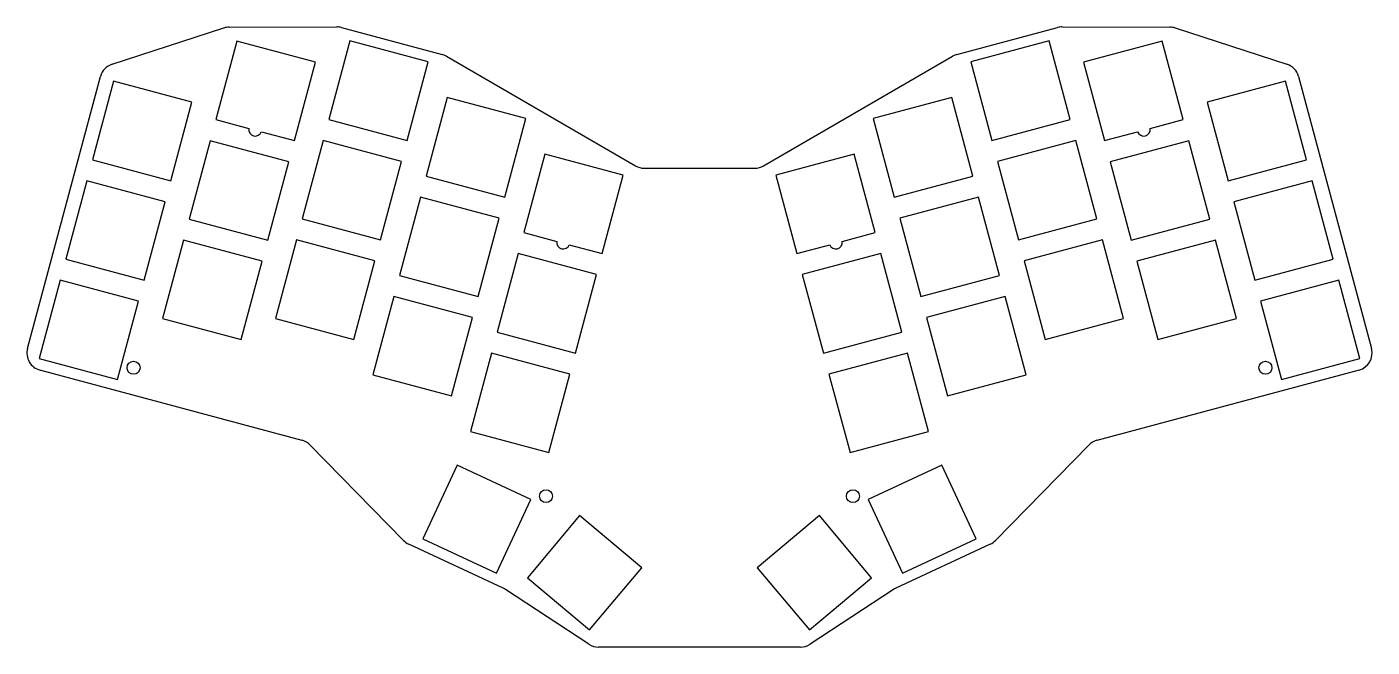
# Model space of a CAD drawing. Header units: millimetres. Extents: x 103 to 332, y -209 to -103.
import ezdxf

# ---------------------------------------------------------------- set-up
doc = ezdxf.new("R2010")
doc.units = ezdxf.units.MM

msp = doc.modelspace()

# ---------------------------------------------------------------- linework, layer by layer
for p, q in [((117.77, -109.58), (136.75, -103.42)), ((137.67, -103.28), (155.96, -103.24)), ((156.74, -103.34), (173.84, -107.92)), ((261.3, -107.92), (278.4, -103.34)), ((279.19, -103.24), (297.48, -103.28)), ((298.4, -103.42), (317.38, -109.58)), ((138.99, -105.67), (135.41, -119)), ((152.32, -109.24), (138.99, -105.67)), ((158.15, -105.63), (154.58, -118.96)), ((171.48, -109.2), (158.15, -105.63)), ((277, -105.63), (263.67, -109.2)), ((280.57, -118.96), (277, -105.63)), ((296.16, -105.67), (282.83, -109.24)), ((299.73, -119), (296.16, -105.67)), ((148.74, -122.57), (152.32, -109.24)), ((167.91, -122.53), (171.48, -109.2)), ((174.57, -108.22), (206.68, -126.85)), ((228.46, -126.85), (260.57, -108.22)), ((263.67, -109.2), (267.24, -122.53)), ((282.83, -109.24), (286.4, -122.57)), ((103.41, -157.89), (115.8, -111.65)), ((319.35, -111.65), (331.74, -157.89)), ((118.01, -112.48), (114.44, -125.81)), ((131.34, -116.05), (118.01, -112.48)), ((317.14, -112.48), (303.81, -116.05)), ((320.71, -125.81), (317.14, -112.48)), ((127.77, -129.38), (131.34, -116.05)), ((174.72, -115.25), (171.15, -128.58)), ((188.05, -118.82), (174.72, -115.25)), ((260.42, -115.25), (247.09, -118.82)), ((263.99, -128.58), (260.42, -115.25)), ((303.81, -116.05), (307.38, -129.38)), ((184.48, -132.15), (188.05, -118.82)), ((247.09, -118.82), (250.66, -132.15)), ((135.41, -119), (141.02, -120.5)), ((143.14, -121.07), (148.74, -122.57)), ((154.58, -118.96), (167.91, -122.53)), ((267.24, -122.53), (280.57, -118.96)), ((286.4, -122.57), (292.01, -121.07)), ((294.12, -120.5), (299.73, -119)), ((134.46, -122.58), (130.88, -135.91)), ((147.79, -126.15), (134.46, -122.58)), ((153.62, -122.54), (150.05, -135.86)), ((166.95, -126.11), (153.62, -122.54)), ((281.53, -122.54), (268.2, -126.11)), ((285.1, -135.86), (281.53, -122.54)), ((300.69, -122.58), (287.36, -126.15)), ((304.26, -135.91), (300.69, -122.58)), ((191.3, -124.87), (187.73, -138.2)), ((204.63, -128.44), (191.3, -124.87)), ((243.85, -124.87), (230.52, -128.44)), ((247.42, -138.2), (243.85, -124.87)), ((114.44, -125.81), (127.77, -129.38)), ((144.21, -139.48), (147.79, -126.15)), ((163.38, -139.44), (166.95, -126.11)), ((208.19, -127.26), (226.96, -127.26)), ((268.2, -126.11), (271.77, -139.44)), ((287.36, -126.15), (290.93, -139.48)), ((307.38, -129.38), (320.71, -125.81)), ((113.48, -129.38), (109.91, -142.71)), ((126.81, -132.95), (113.48, -129.38)), ((171.15, -128.58), (184.48, -132.15)), ((201.06, -141.77), (204.63, -128.44)), ((230.52, -128.44), (234.09, -141.77)), ((250.66, -132.15), (263.99, -128.58)), ((321.66, -129.38), (308.33, -132.95)), ((325.24, -142.71), (321.66, -129.38)), ((170.2, -132.15), (166.62, -145.48)), ((183.53, -135.72), (170.2, -132.15)), ((264.95, -132.15), (251.62, -135.72)), ((268.52, -145.48), (264.95, -132.15)), ((123.24, -146.28), (126.81, -132.95)), ((308.33, -132.95), (311.91, -146.28)), ((130.88, -135.91), (144.21, -139.48)), ((150.05, -135.86), (163.38, -139.44)), ((179.95, -149.05), (183.53, -135.72)), ((251.62, -135.72), (255.19, -149.05)), ((271.77, -139.44), (285.1, -135.86)), ((290.93, -139.48), (304.26, -135.91)), ((187.73, -138.2), (193.34, -139.7)), ((241.81, -139.7), (247.42, -138.2)), ((129.93, -139.48), (126.36, -152.81)), ((143.26, -143.05), (129.93, -139.48)), ((149.09, -139.44), (145.52, -152.77)), ((162.42, -143.01), (149.09, -139.44)), ((195.45, -140.27), (201.06, -141.77)), ((234.09, -141.77), (239.69, -140.27)), ((286.05, -139.44), (272.73, -143.01)), ((289.63, -152.77), (286.05, -139.44)), ((305.22, -139.48), (291.89, -143.05)), ((308.79, -152.81), (305.22, -139.48)), ((109.91, -142.71), (123.24, -146.28)), ((139.69, -156.38), (143.26, -143.05)), ((158.85, -156.34), (162.42, -143.01)), ((186.77, -141.77), (183.2, -155.1)), ((200.1, -145.34), (186.77, -141.77)), ((248.37, -141.77), (235.04, -145.34)), ((251.95, -155.1), (248.37, -141.77)), ((272.73, -143.01), (276.3, -156.34)), ((291.89, -143.05), (295.46, -156.38)), ((311.91, -146.28), (325.24, -142.71)), ((166.62, -145.48), (179.95, -149.05)), ((196.53, -158.67), (200.1, -145.34)), ((235.04, -145.34), (238.62, -158.67)), ((255.19, -149.05), (268.52, -145.48)), ((108.95, -146.28), (105.38, -159.61)), ((122.28, -149.85), (108.95, -146.28)), ((326.19, -146.28), (312.86, -149.85)), ((329.77, -159.61), (326.19, -146.28)), ((118.71, -163.18), (122.28, -149.85)), ((165.67, -149.06), (162.09, -162.39)), ((179, -152.63), (165.67, -149.06)), ((269.48, -149.06), (256.15, -152.63)), ((273.05, -162.39), (269.48, -149.06)), ((312.86, -149.85), (316.44, -163.18)), ((126.36, -152.81), (139.69, -156.38)), ((145.52, -152.77), (158.85, -156.34)), ((175.42, -165.96), (179, -152.63)), ((256.15, -152.63), (259.72, -165.96)), ((276.3, -156.34), (289.63, -152.77)), ((295.46, -156.38), (308.79, -152.81)), ((183.2, -155.1), (196.53, -158.67)), ((238.62, -158.67), (251.95, -155.1)), ((105.38, -159.61), (118.71, -163.18)), ((182.24, -158.67), (178.67, -172)), ((195.57, -162.25), (182.24, -158.67)), ((252.9, -158.67), (239.57, -162.25)), ((256.48, -172), (252.9, -158.67)), ((316.44, -163.18), (329.77, -159.61)), ((150.08, -173.51), (105.53, -161.57)), ((192, -175.58), (195.57, -162.25)), ((239.57, -162.25), (243.15, -175.58)), ((329.62, -161.57), (285.06, -173.51)), ((162.09, -162.39), (175.42, -165.96)), ((259.72, -165.96), (273.05, -162.39)), ((178.67, -172), (192, -175.58)), ((243.15, -175.58), (256.48, -172)), ((167.29, -190.52), (151.45, -174.31)), ((283.69, -174.31), (267.86, -190.52)), ((176.42, -177.72), (170.58, -190.23)), ((188.92, -183.55), (176.42, -177.72)), ((258.73, -177.72), (246.22, -183.55)), ((264.56, -190.23), (258.73, -177.72)), ((183.09, -196.06), (188.92, -183.55)), ((246.22, -183.55), (252.05, -196.06)), ((197.2, -186.27), (188.33, -196.85)), ((207.77, -195.15), (197.2, -186.27)), ((237.94, -186.27), (227.37, -195.15)), ((246.81, -196.85), (237.94, -186.27)), ((184.24, -198.64), (168.17, -191.14)), ((170.58, -190.23), (183.09, -196.06)), ((266.98, -191.14), (250.9, -198.64)), ((252.05, -196.06), (264.56, -190.23)), ((198.9, -205.72), (207.77, -195.15)), ((227.37, -195.15), (236.24, -205.72)), ((188.33, -196.85), (198.9, -205.72)), ((236.24, -205.72), (246.81, -196.85)), ((198.76, -208.15), (184.62, -198.85)), ((250.52, -198.85), (236.38, -208.15)), ((234.73, -208.64), (200.41, -208.64))]:
    msp.add_line(p, q)
for centre in [(121.42, -161.17), (313.72, -161.17), (191.5, -182.99), (243.64, -182.99)]:
    msp.add_circle(centre, 1.1)
for centre, radius, start, end in [((137.67, -106.28), 3, 90.124, 107.9694), ((136.9, -103.9), 0.5, 107.9694036, 107.9694047), ((155.97, -106.24), 3, 75, 90.124), ((279.18, -106.24), 3, 89.876, 105), ((297.47, -106.28), 3, 72.0306, 89.876), ((298.24, -103.9), 0.5, 72.0305953, 72.0305964), ((118.7, -112.43), 3, 107.9694, 165), ((173.07, -110.82), 3, 59.876, 75), ((173.71, -108.4), 0.5, 75.0000005, 75.0000021), ((262.08, -110.82), 3, 105, 120.124), ((261.43, -108.4), 0.5, 104.9999979, 104.9999995), ((316.45, -112.43), 3, 15, 72.0306), ((116.28, -111.78), 0.5, 165.0000005, 165.0000021), ((318.87, -111.78), 0.5, 14.9999979, 14.9999995), ((142.1, -120.69), 1.1, 170.2159, 339.7841), ((293.04, -120.69), 1.1, 200.2159, 369.7841), ((208.19, -124.26), 3, 239.876, 270), ((226.96, -124.26), 3, 270, 300.124), ((194.42, -139.89), 1.1, 170.2159, 339.7841), ((240.73, -139.89), 1.1, 200.2159, 369.7841), ((106.31, -158.67), 3, 165, 255), ((328.84, -158.67), 3, 285, 15), ((105.66, -161.09), 0.5, 255.0000005, 255.0000021), ((329.49, -161.09), 0.5, 284.9999979, 284.9999995), ((149.31, -176.4), 3, 44.3262, 75), ((149.95, -173.99), 0.5, 75.0000005, 75.0000021), ((285.84, -176.4), 3, 105, 135.6738), ((285.19, -173.99), 0.5, 104.9999979, 104.9999995), ((151.1, -174.66), 0.5, 44.3262004, 44.3262036), ((284.05, -174.66), 0.5, 135.6737964, 135.6737996), ((169.44, -188.43), 3, 224.3262, 245), ((167.65, -190.17), 0.5, 224.3262004, 224.3262036), ((265.71, -188.43), 3, 295, 315.6738), ((267.5, -190.17), 0.5, 315.6737964, 315.6737996), ((182.97, -201.36), 3, 56.671, 65), ((252.17, -201.36), 3, 115, 123.329), ((200.41, -205.64), 3, 236.671, 270), ((234.73, -205.64), 3, 270, 303.329)]:
    msp.add_arc(centre, radius, start, end)

doc.saveas('drawing.dxf')
